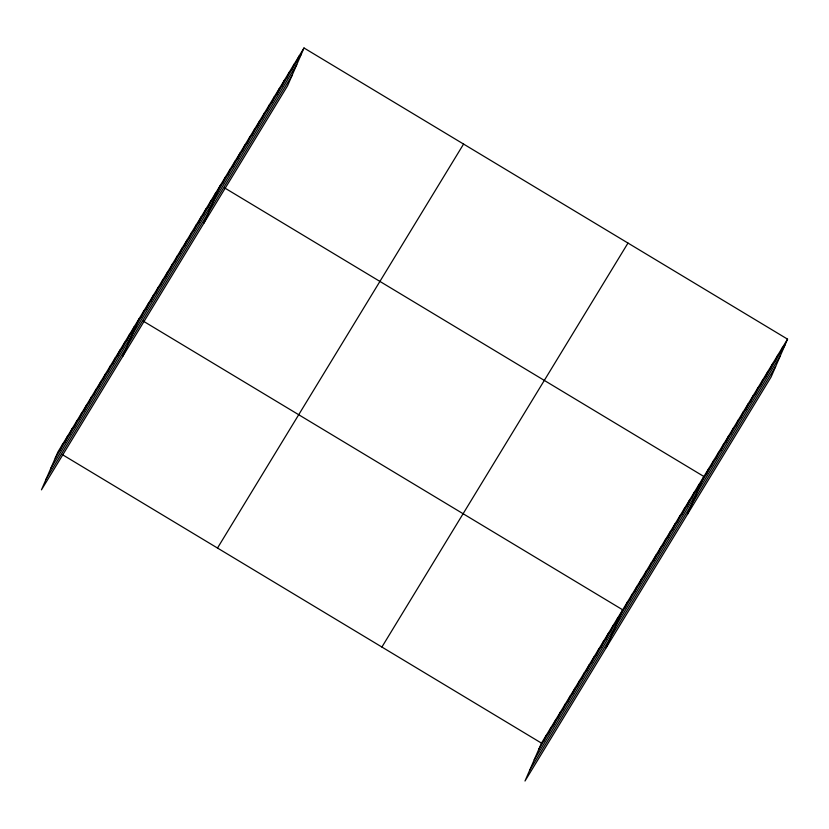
<?xml version="1.0" encoding="UTF-8"?>
<svg xmlns="http://www.w3.org/2000/svg" width="829" height="829" viewBox="0 0 829 829"><rect width="100%" height="100%" fill="white"/><g stroke="black" fill="none" stroke-linecap="round" stroke-linejoin="round"><path stroke-width="1.24" d="M60.009 450.302L62.703 444.106M64.786 442.458L67.481 436.272M69.563 434.614L72.258 428.427M74.341 426.78L77.035 420.583M79.118 418.935L81.812 412.738M83.895 411.091L86.589 404.904M88.672 403.246L91.366 397.06M93.449 395.412L96.143 389.215M98.226 387.568L100.92 381.371M103.003 379.723L105.697 373.537M107.78 371.879L110.475 365.693M112.557 364.045L115.252 357.848M117.335 356.201L120.029 350.004M122.112 348.356L124.806 342.17M126.889 340.512L129.583 334.325M131.666 332.678L134.36 326.481M122.661 356.532L139.137 318.637M141.22 316.989L143.914 310.802M145.997 309.144L148.692 302.958M150.774 301.31L153.469 295.114M155.551 293.466L158.246 287.269M160.329 285.622L163.023 279.435M165.106 277.777L167.8 271.591M169.883 269.943L172.577 263.746M174.66 262.099L177.354 255.902M179.437 254.254L182.121 248.068M184.214 246.41L186.898 240.223M188.991 238.576L191.675 232.379M193.768 230.731L196.452 224.535M198.545 222.887L201.229 216.701M203.312 215.043L206.006 208.856M208.089 207.209L210.784 201.012M212.866 199.364L215.561 193.167M203.861 223.229L220.338 185.333M222.566 183.447L225.26 177.251M227.488 175.365L230.182 169.168M232.41 167.282L235.104 161.085M237.332 159.199L240.027 153.013M242.255 151.127L244.949 144.93M247.177 143.044L249.871 136.847M252.099 134.961L254.793 128.775M257.021 126.889L259.715 120.692M261.943 118.806L264.638 112.609M266.865 110.723L269.56 104.537M271.788 102.651L274.482 96.454M276.71 94.568L279.404 88.371M281.632 86.485L284.326 80.299M286.554 78.413L289.238 72.216M291.476 70.33L294.16 64.134M296.388 62.248L299.082 56.061M304.005 47.978L287.528 85.874L41.45 489.846L57.926 451.95L304.005 47.978L787.55 339.154L771.074 377.05L524.995 781.022L541.472 743.126L787.55 339.154M543.555 741.478L546.249 735.282M548.332 733.634L551.026 727.437M553.109 725.789L555.803 719.603M557.886 717.955L560.58 711.759M562.663 710.111L565.357 703.914M567.44 702.267L570.134 696.07M572.217 694.422L574.911 688.236M576.994 686.588L579.689 680.391M581.771 678.744L584.466 672.547M586.549 670.899L589.243 664.703M591.326 663.055L594.02 656.869M596.103 655.221L598.797 649.024M600.88 647.376L603.574 641.18M605.657 639.532L608.351 633.335M610.434 631.688L613.118 625.501M615.211 623.854L617.895 617.657M606.196 647.708L622.672 609.812L143.334 321.165M624.765 608.165L627.449 601.968M629.532 600.32L632.226 594.134M634.309 592.486L637.004 586.29M639.086 584.642L641.781 578.445M643.864 576.797L646.558 570.601M648.641 568.953L651.335 562.767M653.418 561.119L656.112 554.922M658.195 553.275L660.889 547.078M662.972 545.43L665.666 539.233M667.749 537.586L670.443 531.399M672.526 529.752L675.22 523.555M677.303 521.907L679.998 515.711M682.08 514.063L684.775 507.866M686.858 506.218L689.552 500.032M691.635 498.384L694.329 492.188M696.412 490.54L699.106 484.343M687.407 514.405L703.883 476.499L224.545 187.862M706.111 474.613L708.805 468.426M711.033 466.54L713.728 460.344M715.955 458.458L718.65 452.261M720.878 450.375L723.572 444.189M725.8 442.303L728.494 436.106M730.722 434.22L733.416 428.023M735.644 426.137L738.338 419.951M740.566 418.065L743.261 411.868M745.489 409.982L748.172 403.785M750.411 401.899L753.095 395.713M755.323 393.827L758.017 387.63M760.245 385.744L762.939 379.547M765.167 377.661L767.861 371.475M770.089 369.589L772.783 363.392M775.011 361.506L777.706 355.309M779.934 353.423L782.628 347.227M55.232 458.147L301.31 54.175M50.683 468.603L296.761 64.631M45.999 479.39L292.077 75.408M217.499 548.042L463.577 144.07M381.9 647.034L627.978 243.063M538.777 749.323L784.856 345.341M534.228 759.779L780.307 355.807M529.544 770.555L775.623 366.584M62.123 454.479L541.472 743.126"/></g></svg>
